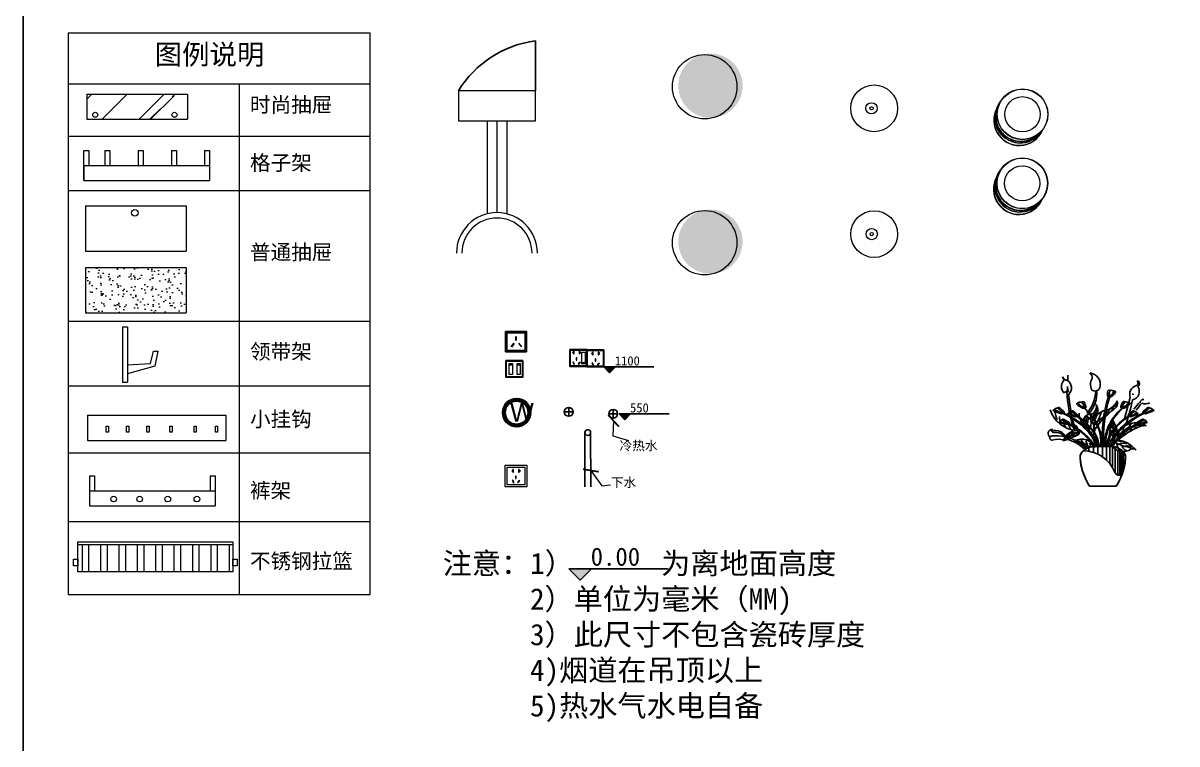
# Model space of a CAD drawing. Header units: millimetres. Extents: x 351279 to 387190, y -1289537 to -1277077.
# Drawn here: x 372812 to 377400, y -1285247 to -1282379 of the extents above; entities that cross this region are included whole.
import ezdxf

# ---------------------------------------------------------------- set-up
doc = ezdxf.new("R2010")
doc.units = ezdxf.units.MM
doc.header["$LTSCALE"] = 20
for name, color, linetype in [('031', 6, 'Continuous'), ('WHX', 7, 'Continuous'), ('文字', 2, 'Continuous')]:
    doc.layers.add(name, color=color, linetype=linetype)
for name, color, linetype, lineweight in [('中实线', 30, 'Continuous', 30), ('尺寸标注', 50, 'Continuous', 18), ('粗实线', 7, 'Continuous', 50), ('细实线', 97, 'Continuous', 13), ('超细线', 252, 'Continuous', 5), ('门窗', 3, 'Continuous', 13)]:
    doc.layers.add(name, color=color, linetype=linetype, lineweight=lineweight)
doc.styles.get("Standard").update_dxf_attribs({"font": 'SimSun.ttf', "height": 85})
doc.styles.add('text', font='SimSun.ttf', dxfattribs={"height": 85})
doc.dimstyles.new('装饰', dxfattribs={"dimscale": 18, "dimtxt": 5, "dimasz": 2.5, "dimexe": 1, "dimexo": 5, "dimgap": 1, "dimtad": 1, "dimdec": 0, "dimtxsty": 'Standard', "dimblk": 'ARCHTICK', "dimcen": 2.5, "dimclrd": 1, "dimclre": 251, "dimclrt": 3, "dimadec": 0, "dimazin": 0, "dimtfac": 1, "dimtdec": 0, "dimtmove": 0, "dimatfit": 3, "dimldrblk": 'ARCHTICK', "dimfxl": 1, "dimlwd": 5, "dimlwe": 5, "dimarcsym": 0})

# ---------------------------------------------------------------- blocks, each defined once
blk = doc.blocks.new('bg')
at = {"layer": '文字'}
h = blk.add_hatch(color=7, dxfattribs=at)
h.set_gradient(color1=(255, 255, 255), one_color=1, tint=1)
h.paths.add_polyline_path([(266076.8, -151773.3), (265996.7, -151773.3), (266036.5, -151813.6)])
at = {"layer": '粗实线'}
h = blk.add_hatch(color=41, dxfattribs=at)
h.set_gradient(color1=(242, 232, 125), one_color=1, tint=1)
h.paths.add_polyline_path([(266076.8, -151773.3), (265996.7, -151773.3), (266036.5, -151813.6)])
h = blk.add_hatch(color=52, dxfattribs=at)
h.set_gradient(color1=(218, 202, 22), color2=(234, 218, 42), one_color=1, tint=0.54)
h.paths.add_polyline_path([(265996.7, -151773.3), (266036.5, -151813.6), (266076.8, -151773.3)])
at = {"layer": '文字'}
for p, q in [((265996.7, -151773.3), (266347.8, -151773.3)), ((265996.7, -151773.3), (266036.5, -151813.6)), ((266036.5, -151813.6), (266076.9, -151773.3))]:
    blk.add_line(p, q, dxfattribs=at)
blk = doc.blocks.new('N6DVG0FM')
for p, q in [((-344, 1042), (-348, 988)), ((-344, 1042), (-336, 988)), ((281, 931), (225, 721)), ((142, 51), (-125, 51))]:
    blk.add_line(p, q)
at = {"color": 7}
for p, q in [((78, 938), (61, 941)), ((-514, 810), (-514, 810)), ((-179, 824), (-163, 829)), ((207, 826), (191, 830)), ((-389, 772), (-377, 779)), ((-253, 743), (-242, 749)), ((271, 743), (260, 749)), ((418, 772), (406, 779)), ((-330, 668), (-322, 676)), ((351, 668), (343, 676)), ((-94, 446), (111, 446)), ((-94, 445), (111, 445))]:
    blk.add_line(p, q, dxfattribs=at)
for centre, major_axis, ratio, start_param, end_param in [((1613, 1138), (-1953, 0), 0.990548, -0.008656, 0.019981), ((-133, 1062), (-116, 0), 0.990548, 2.922188, 4.609649), ((-159, 1129), (61.3, 0), 0.990548, -0.138695, 0.900151), ((-308, 1040), (95.1, 0), 0.990548, 2.519213, 3.835416), ((-344, 1157), (-54, 0), 0.990548, 0.395281, 1.570897), ((-409, 1112), (-29, 0), 0.990548, 2.519213, 4.159012), ((-396, 1028), (91.9, 0), 0.990548, -0.792512, 0.96864), ((2, 1060), (-117, 0), 0.990548, -0.5519, 0.451919), ((-70, 1048), (52.1, 0), 0.990548, 4.004116, 6.06378), ((366, 963), (-90.8, 0), 0.990548, -1.252934, 0.363599), ((283, 993), (-87.9, 0), 0.990548, 1.815595, 3.74963), ((328, 1077), (30.3, 0), 0.990548, -1.252934, 0.815324), ((344, 1070), (-29.4, 0), 0.990548, 1.936185, 4.546462), ((-344, 905), (84.6, 0), 0.990548, 1.472406, 2.028668), ((1613, 1138), (-1953, 0), 0.990548, 0.090574, 0.253484), ((-1493, 965), (1441, 0), 0.990548, 0.004098, 0.024336), ((303, 960), (-6.84, 0), 0.990548, 3.073211, 5.42478), ((-1615, 1294), (-1958, 0), 0.990548, 2.810616, 2.941881), ((1423, 362), (-1641, 0), 0.570891, 0.026755, 0.339151), ((-1406, 362), (-1641, 0), 0.570891, 2.802442, 3.114837)]:
    blk.add_ellipse(centre, major_axis=major_axis, ratio=ratio, start_param=start_param, end_param=end_param)
for centre, major_axis, ratio, start_param, end_param in [((1387, 1098), (1740, 0), 0.990548, 3.205399, 3.402764), ((-459, 1021), (398, 0), 0.990548, -0.673866, -0.060681), ((-358, 973), (-306, 0), 0.990548, 2.327466, 3.133123), ((4276, 523), (-4276, 0), 0.570891, -0.171767, 0.031619), ((4290, 523), (-4276, 0), 0.570891, -0.170678, 0.031619), ((403, 963), (350, 0), 0.570891, 2.964105, 3.194921), ((74, 950), (21.2, 0), 0.570891, 2.947021, 4.059097), ((82, 962), (-32.8, 0), 0.570891, 0.503801, 2.105792), ((68, 999), (-9.24, 0), 0.570891, 3.622264, 6.39228), ((160, 967), (90.2, 0), 0.570891, 2.746144, 3.641337), ((89, 975), (-50.6, 0), 0.570891, 3.926825, 4.984942), ((45, 983), (64.2, 0), 0.570891, -1.087732, -0.033164), ((42, 994), (-37.2, 0), 0.570891, 2.828845, 3.526679), ((78, 951), (23.3, 0), 0.570891, -1.561024, -0.438315), ((-193, 1056), (350, 0), 0.570891, -0.585328, -0.354512), ((146, 977), (37.2, 0), 0.570891, 2.224507, 2.922341), ((128, 990), (-9.24, 0), 0.570891, 2.500499, 5.270514), ((-227, 901), (302, 0), 0.990548, 3.45318, 4.614897), ((-476, 804), (9.24, 0), 0.570891, 1.51171, 4.281726), ((-429, 801), (-50.6, 0), 0.570891, -1.34431, -0.286193), ((-482, 788), (-37.2, 0), 0.570891, 3.859884, 4.557718), ((-431, 828), (-9.24, 0), 0.570891, 3.531538, 6.301553), ((-404, 831), (37.2, 0), 0.570891, 3.255546, 3.95338), ((-486, 775), (-90.2, 0), 0.570891, 3.140888, 4.036081), ((-696, 705), (-350, 0), 0.570891, 3.587304, 3.81812), ((-244, 870), (-9.24, 0), 0.570891, 4.331749, 7.101765), ((52, 968), (350, 0), 0.570891, 3.67359, 3.904406), ((-201, 859), (50.6, 0), 0.570891, 1.475729, 2.533846), ((-257, 856), (37.2, 0), 0.570891, 0.396737, 1.094572), ((-160, 872), (-64.2, 0), 0.570891, 0.21065, 1.265218), ((-190, 847), (-32.8, 0), 0.570891, 1.213286, 2.815277), ((-182, 837), (23.3, 0), 0.570891, 3.757393, 4.880103), ((-160, 883), (37.2, 0), 0.570891, 2.933992, 3.631826), ((-187, 885), (-9.24, 0), 0.570891, 3.209984, 5.98), ((-268, 845), (90.2, 0), 0.570891, -0.322258, 0.572935), ((-1104, 493), (1093, 0), 0.570891, -0.078697, 0.560685), ((-507, 816), (350, 0), 0.570891, 0.124158, 0.354974), ((-1096, 493), (1093, 0), 0.570891, -0.078697, 0.560685), ((-179, 837), (-21.2, 0), 0.570891, 2.401574, 3.51365), ((-136, 843), (81.9, 0), 0.990548, 4.50407, 6.547995), ((-176, 823), (-121, 0), 0.990548, 2.085789, 3.269591), ((-168, 805), (-126, 0), 0.990548, 2.174321, 3.634875), ((117, 563), (260, 0), 0.990548, 1.547191, 2.541586), ((593, 184), (-794, 0), 0.990548, -0.929476, -0.559811), ((1124, 495), (1093, 0), 0.570891, 2.580907, 3.220289), ((135, 704), (122, 0), 0.990548, 2.091997, 2.809669), ((1132, 495), (1093, 0), 0.570891, 2.580907, 3.220289), ((-46, 1004), (225, 0), 0.990548, -1.07379, -0.497645), ((14, 932), (-143, 0), 0.990548, 2.213269, 2.79629), ((89, 876), (-66.3, 0), 0.990548, 2.112382, 3.48435), ((207, 838), (-21.2, 0), 0.570891, -0.372057, 0.740019), ((535, 818), (-350, 0), 0.570891, -0.354974, -0.124158), ((218, 849), (-32.8, 0), 0.570891, 0.326315, 1.928306), ((296, 846), (-90.2, 0), 0.570891, -0.572935, 0.322258), ((215, 887), (-9.24, 0), 0.570891, 3.444778, 6.214794), ((210, 839), (23.3, 0), 0.570891, 4.544675, 5.667385), ((188, 874), (64.2, 0), 0.570891, -1.265218, -0.21065), ((188, 884), (-37.2, 0), 0.570891, 2.651359, 3.349193), ((229, 861), (50.6, 0), 0.570891, 0.607747, 1.665864), ((-24, 969), (350, 0), 0.570891, -0.762813, -0.531997), ((285, 858), (37.2, 0), 0.570891, 2.047021, 2.744855), ((272, 872), (-9.24, 0), 0.570891, 2.323013, 5.093029), ((1019, 394), (-845, 0), 0.897272, -0.711412, -0.589621), ((1137, 333), (-957, 0), 0.897272, -0.682458, -0.583208), ((413, 882), (-34.6, 0), 0.897272, 4.635191, 6.359745), ((429, 945), (85.4, 0), 0.897272, 4.292309, 5.26552), ((725, 705), (350, 0), 0.570891, 2.465065, 2.695881), ((515, 775), (90.2, 0), 0.570891, 2.247104, 3.142297), ((461, 828), (9.24, 0), 0.570891, -0.018368, 2.751648), ((433, 831), (-37.2, 0), 0.570891, 2.329805, 3.02764), ((459, 801), (50.6, 0), 0.570891, 0.286193, 1.34431), ((511, 788), (37.2, 0), 0.570891, 1.725467, 2.423302), ((506, 804), (-9.24, 0), 0.570891, 2.001459, 4.771475), ((-250, 950), (350, 0), 0.570891, 3.995144, 4.22596), ((734, 1045), (1229, 0), 0.990548, 3.352896, 3.420547), ((-398, 821), (-64.2, 0), 0.570891, 0.532204, 1.586772), ((-419, 685), (-8.31, 0), 0.570891, -1.385051, 1.384965), ((-242, 753), (182, 0), 0.990548, 3.190104, 3.619391), ((-376, 688), (-45.5, 0), 0.570891, -1.099479, -0.041362), ((-417, 671), (-33.4, 0), 0.570891, 4.104715, 4.802549), ((-413, 792), (32.8, 0), 0.570891, 4.676433, 6.278424), ((-400, 784), (-23.3, 0), 0.570891, 0.937354, 2.060064), ((-389, 712), (8.31, 0), 0.570891, 0.634776, 3.404792), ((-365, 718), (33.4, 0), 0.570891, 3.500377, 4.198211), ((-1016, 346), (977, 0), 0.570891, 0.179364, 0.869203), ((-573, 572), (-315, 0), 0.570891, 3.832135, 4.062951), ((-416, 659), (81.1, 0), 0.570891, 0.244127, 1.13932), ((-302, 694), (-78.8, 0), 0.990548, 6.224335, 7.070419), ((-396, 784), (21.2, 0), 0.570891, -0.418465, 0.693611), ((-414, 754), (54.1, 0), 0.570891, 0.742637, 0.888321), ((-1008, 342), (988, 0), 0.570891, 0.184931, 0.874203), ((-332, 771), (8.31, 0), 0.570891, 1.51171, 4.281726), ((-128, 903), (315, 0), 0.570891, 3.995144, 4.22596), ((-290, 769), (-45.5, 0), 0.570891, -1.34431, -0.286193), ((-336, 757), (-33.4, 0), 0.570891, 3.859884, 4.557718), ((-261, 787), (57.8, 0), 0.570891, 3.673796, 4.728364), ((-291, 794), (8.31, 0), 0.570891, 0.389945, 3.159961), ((-266, 796), (33.4, 0), 0.570891, 3.255546, 3.95338), ((-340, 746), (81.1, 0), 0.570891, -0.000704, 0.894489), ((-529, 683), (-315, 0), 0.570891, 3.587304, 3.81812), ((-274, 760), (-29.5, 0), 0.570891, 1.53484, 3.136831), ((-263, 753), (21, 0), 0.570891, 4.078947, 5.201657), ((-868, 423), (-834, 0), 0.570891, 3.190707, 3.880917), ((-260, 753), (19.1, 0), 0.570891, -0.418465, 0.693611), ((-861, 427), (834, 0), 0.570891, 0.040011, 0.739324), ((-49, 775), (178, 0), 0.990548, 3.142314, 3.961593), ((-103, 691), (83.9, 0), 0.990548, 2.308166, 3.484761), ((-74, 734), (-120, 0), 0.990548, 0.383012, 1.026605), ((-151, 723), (25.7, 0), 0.990548, 3.000432, 4.504804), ((-257, 596), (186, 0), 0.990548, 0.183305, 1.014127), ((319, 781), (-480, 0), 0.990548, 0.078303, 0.420506), ((-286, 715), (-147, 0), 0.990548, 2.844343, 3.239379), ((-234, 677), (126, 0), 0.990548, 5.769117, 6.45557), ((37, 694), (-158, 0), 0.990548, 5.778471, 6.108913), ((-141, 851), (-130, 0), 0.990548, 1.834437, 2.233941), ((134, 709), (-223, 0), 0.990548, 5.869013, 6.164531), ((-160, 839), (123, 0), 0.990548, 5.381303, 5.834964), ((404, 565), (496, 0), 0.990548, 2.724659, 2.93235), ((534, 117), (817, 0), 0.990548, 2.160101, 2.413264), ((-61, 712), (49.1, 0), 0.990548, 4.536576, 5.93724), ((-1119, 1190), (-1186, 0), 0.990548, 2.699221, 2.793929), ((879, 427), (-834, 0), 0.570891, -0.739324, -0.040011), ((887, 423), (-834, 0), 0.570891, -0.739324, -0.049115), ((1037, 342), (988, 0), 0.570891, 2.26739, 2.956662), ((839, 456), (-775, 0), 0.990548, -0.335055, -0.095926), ((1046, 346), (-977, 0), 0.570891, -0.869203, -0.179364), ((-274, 598), (392, 0), 0.990548, 6.038274, 6.528097), ((-173, 534), (330, 0), 0.990548, -0.013878, 0.562546), ((278, 753), (19.1, 0), 0.570891, 2.447982, 3.560057), ((547, 683), (315, 0), 0.570891, 2.465065, 2.695881), ((293, 760), (-29.5, 0), 0.570891, 0.004762, 1.606753), ((281, 753), (-21, 0), 0.570891, 1.081529, 2.204238), ((358, 746), (-81.1, 0), 0.570891, -0.894489, 0.000704), ((280, 787), (-57.8, 0), 0.570891, 1.554821, 2.609389), ((146, 903), (315, 0), 0.570891, -1.084367, -0.853551), ((309, 794), (8.31, 0), 0.570891, -0.018368, 2.751648), ((284, 796), (-33.4, 0), 0.570891, 2.329805, 3.02764), ((308, 769), (-45.5, 0), 0.570891, 3.427786, 4.485902), ((355, 757), (33.4, 0), 0.570891, 1.725467, 2.423302), ((350, 771), (-8.31, 0), 0.570891, 2.001459, 4.771475), ((593, 572), (315, 0), 0.570891, 2.220234, 2.45105), ((437, 659), (-81.1, 0), 0.570891, -1.13932, -0.244127), ((425, 784), (-21.2, 0), 0.570891, -0.693611, 0.418465), ((443, 754), (-54.1, 0), 0.570891, -0.888321, -0.742637), ((409, 712), (8.31, 0), 0.570891, -0.263199, 2.506817), ((386, 718), (-33.4, 0), 0.570891, 2.084974, 2.782809), ((442, 792), (-32.8, 0), 0.570891, 0.004762, 1.606753), ((429, 784), (23.3, 0), 0.570891, 4.223121, 5.345831), ((397, 688), (45.5, 0), 0.570891, 0.041362, 1.099479), ((438, 671), (33.4, 0), 0.570891, 1.480636, 2.17847), ((428, 821), (64.2, 0), 0.570891, 4.696414, 5.750982), ((439, 685), (8.31, 0), 0.570891, -1.384965, 1.385051), ((279, 950), (-350, 0), 0.570891, 2.057226, 2.288041), ((-487, 574), (48.9, 0), 0.897272, 1.660968, 4.159752), ((-483, 601), (-19.5, 0), 0.897272, -1.149448, 1.706386), ((-462, 516), (-99.6, 0), 0.897272, 3.312479, 5.124948), ((-464, 479), (118, 0), 0.897272, 0.625886, 1.706386), ((-277, 841), (315, 0), 0.570891, 4.239975, 4.470791), ((-357, 709), (57.8, 0), 0.570891, 3.918627, 4.973195), ((-227, 445), (168, 0), 0.990548, 1.913513, 2.798237), ((-127, 240), (366, 0), 0.990548, 1.866514, 2.325692), ((-358, 682), (29.5, 0), 0.570891, -1.361922, 0.24007), ((-344, 677), (21, 0), 0.570891, 4.323778, 5.446488), ((18188611, 9014920), (-20338454, 0), 0.990548, 0.463902, 0.463905), ((-909, 304), (860, 0), 0.570891, 0.29318, 0.835388), ((-296, 377), (198, 0), 0.990548, 1.505239, 1.753791), ((-341, 677), (19.1, 0), 0.570891, -0.173634, 0.938442), ((-895, 304), (-860, 0), 0.570891, 3.434773, 3.989432), ((-288, 719), (-64.2, 0), 0.990548, 0.986007, 1.812599), ((-290, 491), (100, 0), 0.990548, 1.13966, 1.671841), ((-391, 630), (132, 0), 0.990548, 5.473117, 5.852151), ((-194, 688), (-107, 0), 0.990548, 0.343257, 0.833338), ((-278, 627), (31.6, 0), 0.990548, -0.808726, 1.406084), ((-351, 622), (-117, 0), 0.990548, 2.464207, 2.830562), ((-248, 581), (-21.6, 0), 0.990548, 2.071864, 5.021567), ((-391, 412), (-324, 0), 0.990548, 3.227652, 3.961593), ((-141, 630), (59.1, 0), 0.990548, 5.215256, 6.530393), ((-175, 611), (102, 0), 0.990548, -0.704827, 0.183305), ((1093, 314), (1087, 0), 0.990548, 2.871836, 3.023189), ((190, 612), (104, 0), 0.990548, 3.16641, 3.863184), ((916, 304), (860, 0), 0.570891, 2.293753, 2.848412), ((124, 643), (-27.4, 0), 0.990548, 5.790122, 7.815093), ((930, 304), (-860, 0), 0.570891, -0.835388, -0.29318), ((56, 594), (-93.8, 0), 0.990548, 2.24709, 3.036864), ((88, 622), (49.6, 0), 0.990548, 5.49367, 6.386248), ((334, 474), (-208, 0), 0.990548, 4.180697, 5.779576), ((650, -19), (-724, 0), 0.990548, -1.168473, -0.822853), ((216, 575), (50.9, 0), 0.990548, 2.51956, 3.529261), ((365, 425), (-235, 0), 0.990548, 4.490095, 5.674899), ((364, 591), (-154, 0), 0.990548, 5.844331, 6.231784), ((269, 690), (78.2, 0), 0.990548, 4.315004, 5.109774), ((316, 630), (49.1, 0), 0.990548, 1.916543, 2.961497), ((333, 664), (-28.1, 0), 0.990548, 0.640494, 2.011442), ((366, 642), (-32.6, 0), 0.990548, 4.379382, 5.854718), ((362, 677), (-19.1, 0), 0.570891, -0.938442, 0.173634), ((379, 682), (-29.5, 0), 0.570891, -0.24007, 1.361922), ((365, 677), (-21, 0), 0.570891, 0.836698, 1.959407), ((378, 709), (-57.8, 0), 0.570891, 1.30999, 2.364558), ((426, 501), (-153, 0), 0.990548, 4.620114, 5.109771), ((297, 841), (-315, 0), 0.570891, 1.812394, 2.04321), ((-495, 529), (-23.9, 0), 0.897272, -1.515897, 1.515897), ((-471, 134), (-465, 0), 0.897272, 4.491313, 4.767288), ((-425, 297), (-245, 0), 0.897272, 4.503653, 5.007972), ((-618, 1249), (790, 0), 0.990548, -1.27184, -1.069729), ((-381, 528), (18.8, 0), 0.897272, -1.196102, 0.865594), ((-436, 232), (-350, 0), 0.897272, 3.788261, 4.519892), ((-351, 501), (-32, 0), 0.990548, 4.576931, 5.337502), ((-472, 171), (406, 0), 0.897272, 0.760306, 1.301011), ((-325, 500), (-53.6, 0), 0.990548, 4.618101, 5.296333), ((-334, 550), (25.8, 0), 0.990548, 4.791807, 6.516362), ((-203, 371), (-149, 0), 0.990548, 3.584602, 5.197058), ((-353, 179), (-335, 0), 0.990548, 4.00919, 4.468618), ((-273, 276), (222, 0), 0.990548, 0.825026, 1.514057), ((-245, 479), (-26.4, 0), 0.990548, 3.459371, 4.967248), ((211, 2013), (1611, 0), 0.990548, 4.436102, 4.478622), ((-273, 443), (-93.8, 0), 0.990548, 3.502397, 3.992478), ((-257, 440), (113, 0), 0.990548, 0.140205, 0.577758), ((-237, 423), (127, 0), 0.990548, 0.142098, 0.482021), ((97, 531), (30.5, 0), 0.990548, 2.586027, 4.90233), ((211, 531), (-138, 0), 0.990548, 0.488389, 1.971648), ((414, 1060), (-647, 0), 0.990548, 1.105052, 1.383276), ((163, 426), (-74.5, 0), 0.990548, 4.271168, 5.236844), ((330, 519), (192, 0), 0.990548, 3.36855, 3.842441), ((146, 291), (-218, 0), 0.990548, 3.937068, 4.659166), ((214, 388), (91.5, 0), 0.990548, 1.204562, 2.084814), ((171, 860), (299, 0), 0.990548, 4.763521, 4.958851), ((-19, 340), (199, 0), 0.570891, 1.956104, 3.168348), ((-5, 817), (407, 0), 0.990548, 4.323548, 4.3971), ((36, 340), (-199, 0), 0.570891, 3.114837, 4.327082), ((267, 474), (73.7, 0), 0.990548, 3.394004, 4.403488), ((255, 358), (-93.9, 0), 0.990548, 4.322339, 5.011651), ((305, 369), (-54.5, 0), 0.990548, 4.047586, 5.530638), ((571, 720), (389, 0), 0.990548, 3.937068, 4.071086)]:
    blk.add_ellipse(centre, major_axis=major_axis, ratio=ratio, start_param=start_param, end_param=end_param, dxfattribs=at)
for points, knots in [([(198, 827), (184, 814), (170, 800), (138, 765), (120, 743), (89, 698), (76, 674), (55, 627), (47, 603), (35, 555), (32, 531), (30, 486), (32, 466), (34, 446)], [2.5809074, 2.5809074, 2.5809074, 2.5809074, 2.6553296, 2.6553296, 2.7722484, 2.7722484, 2.8891672, 2.8891672, 3.006086, 3.006086, 3.1230048, 3.1230048, 3.2202893, 3.2202893, 3.2202893, 3.2202893]), ([(-93, 445), (-100, 444), (-106, 442), (-124, 437), (-134, 433), (-153, 424), (-162, 419), (-179, 408), (-186, 402), (-198, 390), (-203, 383), (-211, 370), (-214, 363), (-217, 350), (-217, 343), (-217, 337)], [1.956104, 1.956104, 1.956104, 1.956104, 2.062272, 2.062272, 2.251301, 2.251301, 2.44033, 2.44033, 2.629359, 2.629359, 2.818388, 2.818388, 3.007417, 3.007417, 3.168348, 3.168348, 3.168348, 3.168348]), ([(234, 337), (234, 342), (234, 347), (232, 358), (230, 364), (224, 377), (220, 383), (209, 396), (203, 401), (189, 413), (180, 418), (162, 428), (152, 432), (132, 439), (121, 442), (111, 445)], [3.114837, 3.114837, 3.114837, 3.114837, 3.237996, 3.237996, 3.416054, 3.416054, 3.59304, 3.59304, 3.774511, 3.774511, 3.96225, 3.96225, 4.15146, 4.15146, 4.327082, 4.327082, 4.327082, 4.327082]), ([(235, 337), (235, 342), (234, 347), (233, 358), (230, 364), (224, 377), (220, 384), (210, 396), (204, 401), (190, 412), (182, 417), (165, 427), (156, 431), (136, 438), (126, 442), (114, 445), (112, 445), (111, 445)], [3.114837, 3.114837, 3.114837, 3.114837, 3.23678, 3.23678, 3.414659, 3.414659, 3.592537, 3.592537, 3.770415, 3.770415, 3.948294, 3.948294, 4.126172, 4.126172, 4.304051, 4.304051, 4.327082, 4.327082, 4.327082, 4.327082])]:
    blk.add_open_spline(points, degree=3, knots=knots, dxfattribs=at)
for points, knots in [([(-217, 337), (-216, 315), (-213, 293), (-204, 237), (-194, 203), (-170, 137), (-156, 106), (-134, 67), (-129, 59), (-124, 51)], [0.0267552, 0.0267552, 0.0267552, 0.0267552, 0.0980023, 0.0980023, 0.2084156, 0.2084156, 0.312311, 0.312311, 0.3396276, 0.3396276, 0.3396276, 0.3396276]), ([(-217, 337), (-216, 315), (-214, 293), (-204, 238), (-196, 206), (-173, 142), (-158, 111), (-136, 70), (-130, 60), (-124, 51)], [0.0267552, 0.0267552, 0.0267552, 0.0267552, 0.0979754, 0.0979754, 0.2024071, 0.2024071, 0.3068387, 0.3068387, 0.3393892, 0.3393892, 0.3393892, 0.3393892]), ([(141, 51), (144, 56), (147, 60), (169, 99), (186, 133), (210, 199), (219, 230), (230, 287), (233, 312), (234, 337)], [2.8019651, 2.8019651, 2.8019651, 2.8019651, 2.8185027, 2.8185027, 2.9311424, 2.9311424, 3.0345679, 3.0345679, 3.1148374, 3.1148374, 3.1148374, 3.1148374]), ([(142, 51), (144, 55), (147, 60), (168, 96), (184, 127), (208, 191), (218, 223), (230, 283), (233, 310), (235, 337)], [2.8022035, 2.8022035, 2.8022035, 2.8022035, 2.8181983, 2.8181983, 2.9227791, 2.9227791, 3.02736, 3.02736, 3.1148374, 3.1148374, 3.1148374, 3.1148374])]:
    blk.add_open_spline(points, degree=3, knots=knots)
at = {"layer": 'WHX', "color": 7}
for p, q in [((-132, 433), (-132, 399)), ((-86, 445), (-86, 387)), ((-41, 445), (-41, 370)), ((6, 445), (6, 341)), ((44, 445), (44, 310)), ((77, 445), (77, 274)), ((104, 445), (104, 236)), ((130, 421), (130, 182)), ((156, 407), (156, 162)), ((177, 400), (177, 159)), ((187, 390), (187, 214)), ((195, 396), (195, 165)), ((205, 395), (205, 182)), ((215, 390), (215, 214)), ((219, 234), (219, 231)), ((225, 258), (225, 254)), ((230, 291), (230, 285))]:
    blk.add_line(p, q, dxfattribs=at)
for centre, radius, start, end in [((-190, 63), 340, 21.3818, 89.0467), ((172, 208), 48.9, 204.8038, 304.9856)]:
    blk.add_arc(centre, radius, start, end, dxfattribs=at)
blk = doc.blocks.new('出电标志')
at = {"lineweight": 90}
blk.add_circle((0, 0), 102.3, dxfattribs=at)
at = {"lineweight": 90, "insert": (-52.5, 77.5), "char_height": 150, "width": 117.766, "attachment_point": 1}
blk.add_mtext('{\\fﾺￚￌﾣﾤ|b0|i0|c134|p2;W}', dxfattribs=at)
blk = doc.blocks.new('_ARCHTICK')
at = {"color": 0, "linetype": 'ByBlock', "const_width": 0.15}
blk.add_lwpolyline([(-0.5, -0.5), (0.5, 0.5)], dxfattribs=at)
blk = doc.blocks.new('cczz')
at = {"color": 1, "lineweight": 15}
for points in [[(111099.9, -1006136.8), (111099.9, -1006140.3), (111101.9, -1006140.3), (111101.9, -1006130.3), (111099.9, -1006130.3), (111099.9, -1006133)], [(111124.1, -1006133.6), (111124.1, -1006130.3), (111122.1, -1006130.3), (111122.1, -1006140.3), (111124.1, -1006140.3), (111124.1, -1006136.7)]]:
    blk.add_lwpolyline(points, dxfattribs=at)
for points in [[(111110.5, -1006165.8), (111112.5, -1006165.8), (111112.5, -1006155.8), (111110.5, -1006155.8)], [(111102.3, -1006182.5), (111104, -1006181.5), (111099, -1006172.8), (111097.3, -1006173.8)], [(111120.7, -1006182.5), (111119, -1006181.5), (111124, -1006172.8), (111125.7, -1006173.8)]]:
    blk.add_lwpolyline(points, close=True, dxfattribs=at)
for centre, start, end in [((111098.5, -1006134.9), 52.4762, 307.5238), ((111125.9, -1006135.1), 220.2171, 139.7829)]:
    blk.add_arc(centre, 2.38, start, end, dxfattribs=at)
at = {"layer": '中实线'}
blk.add_lwpolyline([(111077.4, -1006120.8), (111144.3, -1006120.8), (111144.3, -1006187.6), (111077.4, -1006187.6)], close=True, dxfattribs=at)
at = {"layer": '超细线'}
blk.add_lwpolyline([(111079.5, -1006122.8), (111142.3, -1006122.8), (111142.3, -1006185.6), (111079.5, -1006185.6)], close=True, dxfattribs=at)
blk = doc.blocks.new('dkzc')
at = {"color": 1, "lineweight": 15}
blk.add_line((111057.5, -1006171.2), (111069.8, -1006171.2), dxfattribs=at)
for points in [[(111024.1, -1006132.9), (111024.1, -1006136.4), (111026.1, -1006136.4), (111026.1, -1006126.4), (111024.1, -1006126.4), (111024.1, -1006129.1)], [(111048.3, -1006129.7), (111048.3, -1006126.4), (111046.3, -1006126.4), (111046.3, -1006136.4), (111048.3, -1006136.4), (111048.3, -1006132.7)]]:
    blk.add_lwpolyline(points, dxfattribs=at)
for points in [[(111034.7, -1006161.9), (111036.7, -1006161.9), (111036.7, -1006151.9), (111034.7, -1006151.9)], [(111057.5, -1006129.8), (111069.8, -1006129.8), (111069.8, -1006176.7), (111057.5, -1006176.7)], [(111026.5, -1006178.6), (111028.2, -1006177.6), (111023.2, -1006168.9), (111021.5, -1006169.9)], [(111044.9, -1006178.6), (111043.2, -1006177.6), (111048.2, -1006168.9), (111049.9, -1006169.9)]]:
    blk.add_lwpolyline(points, close=True, dxfattribs=at)
blk.add_circle((111063.8, -1006174), 0.472, dxfattribs=at)
for centre, start, end in [((111022.7, -1006131), 52.4762, 307.5238), ((111050.1, -1006131.2), 220.2171, 139.7829)]:
    blk.add_arc(centre, 2.38, start, end, dxfattribs=at)
at = {"layer": '中实线'}
blk.add_lwpolyline([(111010, -1006119.7), (111076.8, -1006119.7), (111076.8, -1006186.6), (111010, -1006186.6)], close=True, dxfattribs=at)
at = {"layer": '超细线'}
blk.add_lwpolyline([(111012, -1006121.8), (111074.9, -1006121.8), (111074.9, -1006184.6), (111012, -1006184.6)], close=True, dxfattribs=at)

msp = doc.modelspace()

# ---------------------------------------------------------------- hatches: boundary and pattern name
at = {"lineweight": 13}
for points in [[(375671.262, -1282605.573, 1), (375419.397, -1282651.401, 1)], [(375671.262, -1283226.045, 1), (375419.397, -1283271.872, 1)]]:
    msp.add_hatch(color=1, dxfattribs=at).paths.add_polyline_path(points)
at = {"layer": '细实线'}
h = msp.add_hatch(dxfattribs=at)
h.set_pattern_fill('AR-SAND', color=256, angle=315, style=0)
h.set_pattern_definition([(352.5, (220261.752, -1214151.853), (33.475349, 35.738135), [0, -38.608, 0, -43.18, 0, -41.275]), (322.5, (220261.75, -1214151.85), (82.473285, 18.901093), [0, -20.828, 0, -34.798, 0, -13.335]), (282.5, (220239.66, -1214129.76), (56.033231, -55.829983), [0, -12.7, 0, -45.72, 0, -59.69]), (272.5, (220239.66, -1214129.76), (69.755078, -38.22811), [0, -6.35, 0, -29.972, 0, -34.29])])
h.paths.add_polyline_path([(373460.69, -1283352.144), (373060.69, -1283352.144), (373060.69, -1283532.144), (373460.69, -1283532.144)])
at = {"layer": '超细线'}
h = msp.add_hatch(dxfattribs=at)
h.set_pattern_fill('AR-RROOF', color=256, scale=8, angle=45, style=0)
h.set_pattern_definition([(45, (247191.7, -1216019.68), (172.42092, 459.7891), [3048, -406.4, 1016, -203.2]), (45, (247310.95, -1215756.74), (-334.78395, 47.41575), [609.6, -67.056, 1219.2, -152.4]), (45, (247141.4, -1215825.7), (650.88896, 843.42565), [1625.6, -284.48, 812.8, -203.2])])
h.paths.add_polyline_path([(373066.057, -1282661.923), (373066.057, -1282761.923), (373466.057, -1282761.923), (373466.057, -1282661.923)])
h.paths.add_polyline_path([(373109.47, -1282744.244, -1), (373089.47, -1282744.244, -1)], flags=16)
h.paths.add_polyline_path([(373424.512, -1282744.244, -1), (373404.512, -1282744.244, -1)], flags=16)
h = msp.add_hatch(dxfattribs=at)
h.set_pattern_fill('STEEL', color=256, scale=23, angle=45, style=0)
h.set_pattern_definition([(90, (251779.96, -1207169.74), (-73.025, 1e-14), []), (90, (251754.14, -1207143.92), (-73.025, 1e-14), [])])
h.paths.add_polyline_path([(373029.993, -1284562.938), (373646.298, -1284562.938), (373646.298, -1284453.663), (373029.993, -1284453.663)])

# ---------------------------------------------------------------- linework, layer by layer
at = {"color": 4}
msp.add_line((374849.927, -1282649.143), (374849.927, -1282449.662), dxfattribs=at)
at = {"color": 4, "lineweight": 5, "ltscale": 2}
for p, q in [((374657.844, -1282767.811), (374657.844, -1283138.193)), ((374696.503, -1282767.811), (374696.503, -1283133.481)), ((374735.163, -1282767.811), (374735.163, -1283138.193))]:
    msp.add_line(p, q, dxfattribs=at)
at = {"color": 3}
msp.add_lwpolyline([(372812.5, -1277076.836), (387190.469, -1277076.836), (387190.469, -1289537.07), (372812.5, -1289537.07)], close=True, dxfattribs=at)
at = {"color": 4, "lineweight": 5, "ltscale": 2}
msp.add_lwpolyline([(374849.927, -1282649.143), (374543.08, -1282649.143), (374543.08, -1282767.811), (374849.927, -1282767.811)], close=True, dxfattribs=at)
at = {"color": 1, "lineweight": 15, "elevation": 13491.539}
for points in [[(374729.69, -1284138.042), (374815.69, -1284138.042), (374815.69, -1284224.042), (374729.69, -1284224.042)], [(374737.69, -1284146.042), (374807.69, -1284146.042), (374807.69, -1284216.042), (374737.69, -1284216.042)], [(374762.655, -1284208.137), (374764.387, -1284207.137), (374759.387, -1284198.476), (374757.655, -1284199.476)], [(374770.872, -1284191.504), (374772.872, -1284191.504), (374772.872, -1284181.504), (374770.872, -1284181.504)], [(374781.088, -1284208.137), (374779.356, -1284207.137), (374784.356, -1284198.476), (374786.088, -1284199.476)]]:
    msp.add_lwpolyline(points, close=True, dxfattribs=at)
for points in [[(374760.281, -1284162.434), (374760.281, -1284165.994), (374762.281, -1284165.994), (374762.281, -1284155.994), (374760.281, -1284155.994), (374760.281, -1284158.656)], [(374784.473, -1284159.25), (374784.473, -1284155.994), (374782.473, -1284155.994), (374782.473, -1284165.994), (374784.473, -1284165.994), (374784.473, -1284162.326)]]:
    msp.add_lwpolyline(points, dxfattribs=at)
at = {"color": 1, "lineweight": 13}
for centre in [(375522.399, -1282632.659), (375522.399, -1283253.131)]:
    msp.add_circle(centre, 128, dxfattribs=at)
at = {"color": 1, "lineweight": 13, "ltscale": 5}
for centre, radius in [((376196.045, -1282718.341), 93), ((376185.719, -1282718.341), 22.426), ((376185.719, -1282718.341), 6.464), ((376196.19, -1283218.871), 93), ((376186.432, -1283218.871), 22.426), ((376186.432, -1283218.871), 6.464)]:
    msp.add_circle(centre, radius, dxfattribs=at)
at = {"color": 153, "lineweight": 13}
for centre, radius in [((376786.083, -1282742.221), 101.246), ((376786.083, -1282742.221), 100.246), ((376786.083, -1282742.221), 70.246), ((376785.059, -1283016.809), 101.246), ((376785.059, -1283016.809), 100.246), ((376785.059, -1283016.809), 70.246)]:
    msp.add_circle(centre, radius, dxfattribs=at)
at = {"color": 4}
msp.add_arc((374904.894, -1282869.954), 423.871, 97.451056, 148.604704, dxfattribs=at)
at = {"color": 153, "lineweight": 13}
for centre, radius, start, end in [((376777.02, -1282755.325), 101.246, 140.817865, 329.843808), ((376780.041, -1282749.277), 101.246, 136.796851, 322.055775), ((376780.041, -1282749.277), 100.246, 142.972285, 315.880341), ((376772.824, -1282765.009), 101.246, 142.325659, 337.287919), ((376772.824, -1282765.009), 100.246, 144.448745, 335.164833), ((376777.02, -1282755.325), 100.246, 144.391492, 326.270181), ((376775.996, -1283029.913), 101.246, 140.817865, 329.843808), ((376779.017, -1283023.865), 101.246, 136.796851, 322.055775), ((376779.017, -1283023.865), 100.246, 142.972285, 315.880341), ((376771.8, -1283039.596), 101.246, 142.325659, 337.287919), ((376771.8, -1283039.596), 100.246, 144.448745, 335.164833), ((376775.996, -1283029.913), 100.246, 144.391492, 326.270181)]:
    msp.add_arc(centre, radius, start, end, dxfattribs=at)
at = {"color": 4, "lineweight": 5, "ltscale": 2}
for radius in [160.945, 139.488]:
    msp.add_arc((374696.503, -1283294.426), radius, 0, 180, dxfattribs=at)
at = {"color": 1, "lineweight": 15}
for centre, start, end in [((374758.83, -1284160.545, 13491.539), 52.476186, 307.523814), ((374786.292, -1284160.788, 13491.539), 220.21706, 139.78294)]:
    msp.add_arc(centre, 2.382, start, end, dxfattribs=at)
at = {"layer": '031', "lineweight": -3}
for p, q in [((374763.274, -1283653.323, 13491.539), (374752.602, -1283666.779, 13491.539)), ((374764.833, -1283654.575, 13491.539), (374754.161, -1283668.031, 13491.539)), ((374771.495, -1283626.496, 13491.539), (374771.495, -1283641.869, 13491.539)), ((374773.495, -1283626.496, 13491.539), (374773.495, -1283641.869, 13491.539)), ((374781.978, -1283653.861, 13491.539), (374793.652, -1283666.753, 13491.539)), ((374783.488, -1283652.55, 13491.539), (374795.163, -1283665.442, 13491.539))]:
    msp.add_line(p, q, dxfattribs=at)
at = {"layer": '031', "lineweight": -3, "elevation": 13491.539}
for points in [[(374731.144, -1283606.134), (374813.548, -1283606.134), (374813.548, -1283686.727), (374731.144, -1283686.727)], [(374736.144, -1283611.134), (374808.548, -1283611.134), (374808.548, -1283681.727), (374736.144, -1283681.727)]]:
    msp.add_lwpolyline(points, close=True, dxfattribs=at)
at = {"layer": '中实线'}
for p, q in [((374964.257, -1283926.079), (374999.575, -1283926.079)), ((374981.916, -1283943.737), (374981.916, -1283908.42)), ((375158.72, -1283951.437), (375158.72, -1283916.119)), ((375141.061, -1283933.778), (375176.379, -1283933.778)), ((375046.083, -1284008.653), (375046.083, -1284224.209)), ((375068.978, -1284002.079), (375070.385, -1284224.209))]:
    msp.add_line(p, q, dxfattribs=at)
msp.add_lwpolyline([(374732.045, -1283721.774), (374798.902, -1283721.774), (374798.902, -1283788.631), (374732.045, -1283788.631)], close=True, dxfattribs=at)
for centre, radius in [((374981.916, -1283926.079), 17.659), ((375158.72, -1283933.778), 17.659), ((375057.551, -1284008.58), 11.468)]:
    msp.add_circle(centre, radius, dxfattribs=at)
at = {"layer": '尺寸标注'}
for p, q in [((374745.621, -1283738.376), (374757.875, -1283738.376)), ((374776.602, -1283738.376), (374788.857, -1283738.376))]:
    msp.add_line(p, q, dxfattribs=at)
for points in [[(374745.621, -1283733.502), (374757.875, -1283733.502), (374757.875, -1283776.918), (374745.621, -1283776.918)], [(374776.602, -1283733.502), (374788.857, -1283733.502), (374788.857, -1283776.918), (374776.602, -1283776.918)]]:
    msp.add_lwpolyline(points, close=True, dxfattribs=at)
for centre in [(374751.636, -1283736.216), (374782.617, -1283736.216)]:
    msp.add_circle(centre, 0.472, dxfattribs=at)
at = {"layer": '细实线'}
for p, q in [((372992.411, -1282418.523), (372992.411, -1284652.866)), ((372992.411, -1282418.523), (374192.411, -1282418.523)), ((374192.411, -1284652.866), (374192.411, -1282418.523)), ((374192.411, -1282622.669), (372992.411, -1282622.669)), ((373671.371, -1282622.669), (373671.371, -1284652.866)), ((373066.057, -1282661.923), (373066.057, -1282761.923)), ((373466.057, -1282661.923), (373466.057, -1282761.923)), ((372992.411, -1282829.495), (374192.411, -1282829.495)), ((373054.068, -1283005.639), (373054.068, -1282885.639)), ((373138.068, -1282885.639), (373138.068, -1282945.639)), ((373270.068, -1282885.639), (373270.068, -1282945.639)), ((373402.068, -1282885.639), (373402.068, -1282945.639)), ((373554.068, -1282885.639), (373554.068, -1283005.639)), ((373054.068, -1282945.639), (373054.068, -1283005.639)), ((372992.411, -1283045.543), (374192.411, -1283045.543)), ((373060.69, -1283106.683), (373060.69, -1283286.683)), ((373060.69, -1283106.683), (373460.69, -1283106.683)), ((373460.69, -1283106.683), (373460.69, -1283286.683)), ((373060.69, -1283286.683), (373460.69, -1283286.683)), ((373060.69, -1283352.144), (373060.69, -1283532.144)), ((373060.69, -1283352.144), (373460.69, -1283352.144)), ((373460.69, -1283352.144), (373460.69, -1283532.144)), ((372992.411, -1283565.169), (374192.411, -1283565.169)), ((373060.69, -1283532.144), (373460.69, -1283532.144)), ((373208.152, -1283587.967), (373208.152, -1283807.817)), ((373208.152, -1283587.967), (373228.152, -1283587.967)), ((373228.152, -1283587.967), (373228.152, -1283807.817)), ((373319.251, -1283733.667), (373331.689, -1283683.954)), ((373331.689, -1283683.954), (373348.192, -1283683.969)), ((373348.192, -1283683.969), (373336.972, -1283744.225)), ((373228.152, -1283738.784), (373319.251, -1283733.667)), ((373336.972, -1283744.225), (373228.152, -1283775.254)), ((372992.411, -1283822.669), (374192.411, -1283822.669)), ((373208.152, -1283807.817), (373228.152, -1283807.817)), ((373068.082, -1283939.491), (373068.082, -1284039.491)), ((373618.082, -1283939.491), (373618.082, -1284039.491)), ((372992.411, -1284088.671), (374192.411, -1284088.671)), ((373076.009, -1284179.946), (373076.009, -1284299.946)), ((373576.009, -1284179.946), (373576.009, -1284299.946)), ((373076.009, -1284299.946), (373576.009, -1284299.946)), ((372992.411, -1284362.31), (374192.411, -1284362.31)), ((372992.411, -1284652.866), (374192.411, -1284652.866))]:
    msp.add_line(p, q, dxfattribs=at)
for centre, radius in [((373257.084, -1283134.115), 13.082), ((373172.683, -1284272.872), 11.329), ((373276.091, -1284272.872), 11.329), ((373387.772, -1284272.872), 11.329), ((373503.59, -1284272.872), 11.329)]:
    msp.add_circle(centre, radius, dxfattribs=at)
at = {"layer": '超细线'}
for p, q in [((373029.993, -1284443.663), (373646.298, -1284443.663)), ((373029.993, -1284562.938), (373029.993, -1284443.663)), ((373029.993, -1284453.663), (373646.298, -1284453.663)), ((373646.298, -1284443.663), (373646.298, -1284562.938)), ((373646.298, -1284562.938), (373029.993, -1284562.938))]:
    msp.add_line(p, q, dxfattribs=at)
for points in [[(374734.105, -1283723.816), (374796.924, -1283723.816), (374796.924, -1283786.635), (374734.105, -1283786.635)], [(373012.658, -1284512.158), (373029.993, -1284512.158), (373029.993, -1284538.513), (373012.658, -1284538.513)], [(373646.298, -1284512.158), (373663.633, -1284512.158), (373663.633, -1284538.513), (373646.298, -1284538.513)]]:
    msp.add_lwpolyline(points, close=True, dxfattribs=at)
for centre in [(373099.47, -1282744.244), (373414.512, -1282744.244)]:
    msp.add_circle(centre, 10, dxfattribs=at)
at = {"layer": '门窗'}
for p, q in [((373066.057, -1282661.923), (373466.057, -1282661.923)), ((373066.057, -1282761.923), (373466.057, -1282761.923)), ((373054.068, -1282885.639), (373074.068, -1282885.639)), ((373074.068, -1282885.639), (373074.068, -1282945.639)), ((373138.068, -1282885.639), (373158.068, -1282885.639)), ((373158.068, -1282885.639), (373158.068, -1282945.639)), ((373270.068, -1282885.639), (373290.068, -1282885.639)), ((373290.068, -1282885.639), (373290.068, -1282945.639)), ((373402.068, -1282885.639), (373422.068, -1282885.639)), ((373422.068, -1282885.639), (373422.068, -1282945.639)), ((373534.068, -1282885.639), (373554.068, -1282885.639)), ((373534.068, -1282885.639), (373534.068, -1282945.639)), ((373054.068, -1282945.639), (373554.068, -1282945.639)), ((373054.068, -1283005.639), (373554.068, -1283005.639)), ((373068.082, -1283939.491), (373618.082, -1283939.491)), ((373068.082, -1284039.491), (373618.082, -1284039.491)), ((373076.009, -1284179.946), (373096.009, -1284179.946)), ((373096.009, -1284179.946), (373096.009, -1284239.946)), ((373556.009, -1284179.946), (373576.009, -1284179.946)), ((373556.009, -1284179.946), (373556.009, -1284239.946)), ((373076.009, -1284239.946), (373576.009, -1284239.946)), ((373076.009, -1284299.946), (373576.009, -1284299.946))]:
    msp.add_line(p, q, dxfattribs=at)
for points in [[(373143.187, -1283982.934), (373151.805, -1283982.934), (373151.805, -1284006.615), (373143.187, -1284006.615)], [(373224.346, -1283982.934), (373232.964, -1283982.934), (373232.964, -1284006.615), (373224.346, -1284006.615)], [(373304.778, -1283982.934), (373313.397, -1283982.934), (373313.397, -1284006.615), (373304.778, -1284006.615)], [(373395.984, -1283982.934), (373404.602, -1283982.934), (373404.602, -1284006.615), (373395.984, -1284006.615)], [(373492.216, -1283982.934), (373500.834, -1283982.934), (373500.834, -1284006.615), (373492.216, -1284006.615)], [(373577.196, -1283982.934), (373585.814, -1283982.934), (373585.814, -1284006.615), (373577.196, -1284006.615)]]:
    msp.add_lwpolyline(points, close=True, dxfattribs=at)

# ---------------------------------------------------------------- block references
at = {"xscale": 0.4000000000232831, "yscale": 0.4000000000232831, "zscale": 0.4000000000232831}
msp.add_blockref('N6DVG0FM', (377102.155, -1284241.87), dxfattribs=at)
at = {"layer": '031', "lineweight": -3, "xscale": 0.5, "yscale": 0.5, "zscale": 0.5}
msp.add_blockref('出电标志', (374774.69, -1283929.042, 13491.539), dxfattribs=at)
at = {"layer": '中实线'}
for name in ['dkzc', 'cczz']:
    msp.add_blockref(name, (263976.946, -277558.747), dxfattribs=at)
at = {"layer": '粗实线'}
for p, xscale, yscale, zscale in [((224301.616, -1197691.959), 0.5670000000391155, 0.5670000000391155, 0.5670000000391155), ((224362.082, -1197878.825), 0.5670000000391155, 0.5670000000391155, 0.5670000000391155), ((224362.082, -1197878.825), 0.5670000000391155, 0.5670000000391155, 0.5670000000391155), ((224362.082, -1197878.825), 0.5670000000391155, 0.5670000000391155, 0.5670000000391155), ((76359.02, -1114160.386), 1.12265999999363, 1.12265999999363, 1.12265999999363)]:
    msp.add_blockref('bg', p, dxfattribs=dict(at, xscale=xscale, yscale=yscale, zscale=zscale))

# ---------------------------------------------------------------- texts
at = {"layer": '中实线', "insert": (374481.133, -1284486.272), "char_height": 84.97799, "width": 2183.99849, "attachment_point": 1}
msp.add_mtext('注意：1）      为离地面高度\\P      2）单位为毫米（MM)\\P      3）此尺寸不包含瓷砖厚度\\P      4)烟道在吊顶以上\\P      5)热水气水电自备', dxfattribs=at)
at = {"layer": '尺寸标注', "char_height": 36.9, "width": 211.929, "attachment_point": 9}
for s, insert in [('冷热水', (375335.098, -1284083.227)), ('下水', (375250.11, -1284229.294))]:
    msp.add_mtext(s, dxfattribs=dict(at, insert=insert))
at = {"layer": '文字', "attachment_point": 1}
for s, insert, char_height, width in [('1100', (375165.327, -1283704.894), 36.5019, 213.272), ('550', (375225.794, -1283891.76), 36.5019, 213.272), ('0.00', (375069.169, -1284465.997), 72.2738, 422.27857)]:
    msp.add_mtext(s, dxfattribs=dict(at, insert=insert, char_height=char_height, width=width))
at = {"layer": '细实线', "width": 1200, "attachment_point": 1, "style": 'text'}
for s, insert, char_height in [('{\\fNSimSun|b0|i0|c134|p49;图例说明}', (373335.588, -1282463.953), 80), ('{\\fKaiTi_GB2312|b0|i0|c134|p49;时尚抽屉}', (373714.628, -1282673.883), 60), ('{\\fKaiTi_GB2312|b0|i0|c134|p49;格子架}', (373714.628, -1282904.906), 60), ('{\\fKaiTi_GB2312|b0|i0|c134|p49;普通抽屉}', (373714.628, -1283260.552), 60), ('{\\fKaiTi_GB2312|b0|i0|c134|p49;领带架}', (373714.628, -1283655.894), 60), ('{\\fKaiTi_GB2312|b0|i0|c134|p49;小挂钩}', (373714.628, -1283925.062), 60), ('{\\fKaiTi_GB2312|b0|i0|c134|p49;裤架}', (373714.628, -1284208.696), 60), ('{\\fKaiTi_GB2312|b0|i0|c134|p49;不锈钢拉篮}', (373714.628, -1284489.576), 60)]:
    msp.add_mtext(s, dxfattribs=dict(at, insert=insert, char_height=char_height))

# ---------------------------------------------------------------- leaders
at = {"layer": '细实线'}
for points in [[(375160.071, -1283961.716), (375157.454, -1284021.755), (375219.836, -1284040.271)], [(375069.974, -1284159.376), (375113.86, -1284220.349), (375147.922, -1284216.755)]]:
    msp.add_leader(points, dimstyle='装饰', override={"dimgap": 1, "dimtad": 0}, dxfattribs=at)

doc.saveas('drawing.dxf')
